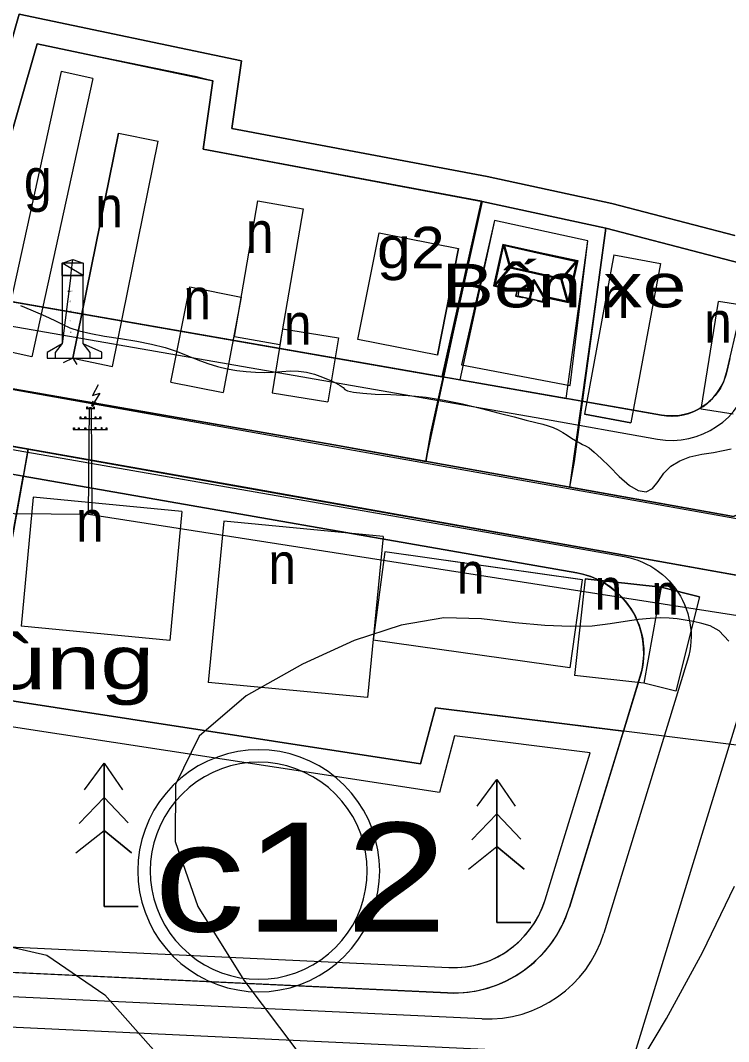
# Model space of a CAD drawing. Header units: metres. Extents: x 533049 to 537618, y 1849954 to 1852676.
# Drawn here: x 535348.7 to 535436.2, y 1851579.7 to 1851705.8 of the extents above; entities that cross this region are included whole.
import ezdxf

# ---------------------------------------------------------------- set-up
doc = ezdxf.new("R2010")
doc.units = ezdxf.units.M
doc.header["$LTSCALE"] = 2
for name, color, linetype, lineweight in [('11', 7, 'Continuous', 13), ('13', 7, 'Continuous', 13), ('20', 7, 'Continuous', 13), ('38', 7, 'Continuous', 13), ('50', 7, 'Continuous', 13), ('52', 7, 'Continuous', 13), ('54', 7, 'Continuous', 13), ('55', 7, 'Continuous', 13), ('57', 7, 'Continuous', 13), ('60', 7, 'Continuous', 13)]:
    doc.layers.add(name, color=color, linetype=linetype, lineweight=lineweight)

msp = doc.modelspace()

# ---------------------------------------------------------------- linework, layer by layer
at = {"linetype": 'Continuous', "lineweight": 13}
for points in [[(535203.07, 1851781.19), (535199.58, 1851758.2), (535234.41, 1851756.7), (535235.21, 1851760.98), (535258.72, 1851759.64), (535254.18, 1851737.72), (535253.41, 1851729.43), (535251.92, 1851729.71), (535257.25, 1851756.89), (535236.02, 1851758.52), (535235.47, 1851755.79), (535199.42, 1851757.13), (535195.52, 1851731.49), (535193.2, 1851716.43), (535189.74, 1851695.09), (535190.35, 1851693.4), (535191.81, 1851691.01), (535194.82, 1851687.48), (535196.1, 1851686.5), (535267.66, 1851674.15), (535308.85, 1851666.82), (535351.26, 1851659.7), (535387.39, 1851653.41), (535436.74, 1851644.57)], [(535236.99, 1851777.23), (535235.21, 1851760.98), (535258.72, 1851759.64), (535254.18, 1851737.72), (535253.41, 1851729.43), (535251.92, 1851729.71), (535196.81, 1851731.29), (535195.52, 1851731.49), (535193.2, 1851716.43), (535220.48, 1851712.9), (535247.76, 1851709.38), (535266.46, 1851704.56), (535308.13, 1851692.53), (535332.28, 1851687.11), (535332.74, 1851689.92), (535346.37, 1851687.7), (535350.74, 1851702.92), (535372.47, 1851698.37), (535371.24, 1851689.92), (535405.7, 1851683.46), (535420.99, 1851680.15), (535446.27, 1851673.58)], [(535446.27, 1851673.58), (535420.99, 1851680.15), (535416.5, 1851648.2), (535436.74, 1851644.57), (535438.11, 1851645.17), (535439.52, 1851646.16), (535440.42, 1851646.98), (535440.78, 1851647.3), (535442.07, 1851648.79), (535443.64, 1851663.48), (535444.74, 1851667.68), (535446.27, 1851673.58), (535420.99, 1851680.15)]]:
    msp.add_lwpolyline(points, dxfattribs=at)
for points in [[(535398.76, 1851651.37), (535405.64, 1851683.48), (535371.24, 1851689.92), (535372.47, 1851698.37), (535350.74, 1851702.92), (535346.37, 1851687.7), (535332.74, 1851689.92), (535332.28, 1851687.11), (535308.13, 1851692.53), (535247.76, 1851709.38), (535193.2, 1851716.43), (535189.74, 1851695.09), (535190.35, 1851693.4), (535191.81, 1851691.01), (535193.18, 1851689.33), (535194, 1851688.4), (535194.82, 1851687.48), (535196.1, 1851686.5), (535339.22, 1851661.8), (535363.31, 1851657.61), (535387.39, 1851653.41)], [(535420.99, 1851680.15), (535419.03, 1851665.75), (535417.06, 1851651.36), (535416.5, 1851648.2), (535398.76, 1851651.37), (535399.38, 1851654.88), (535402.54, 1851669.17), (535405.64, 1851683.48)], [(535349.65, 1851652.89), (535344.13, 1851622.32), (535296.2, 1851630.95), (535300.49, 1851655.63), (535301.46, 1851661.31)], [(535527.02, 1851621.65), (535523.97, 1851599.92), (535487.47, 1851604.92), (535486.41, 1851600.94), (535444.47, 1851605.92), (535444.47, 1851615.42), (535399.97, 1851620.92), (535398.12, 1851614.01), (535344.14, 1851622.32), (535348.61, 1851646.96), (535349.65, 1851652.89), (535420.99, 1851640.21), (535447.68, 1851635.44), (535487.29, 1851628.56)]]:
    msp.add_lwpolyline(points, close=True, dxfattribs=at)
at = {"layer": '11'}
for points in [[(535393.07, 1851600.82), (535393.01, 1851602.12), (535392.84, 1851603.41), (535392.56, 1851604.69), (535392.17, 1851605.93), (535391.67, 1851607.13), (535391.07, 1851608.29), (535390.37, 1851609.39), (535389.57, 1851610.42), (535388.69, 1851611.39), (535387.73, 1851612.27), (535386.7, 1851613.06), (535385.6, 1851613.76), (535384.44, 1851614.36), (535383.23, 1851614.86), (535381.99, 1851615.26), (535380.72, 1851615.54), (535379.42, 1851615.71), (535378.12, 1851615.76), (535376.82, 1851615.71), (535375.53, 1851615.54), (535374.25, 1851615.26), (535373.01, 1851614.86), (535371.8, 1851614.36), (535370.65, 1851613.76), (535369.55, 1851613.06), (535368.51, 1851612.27), (535367.55, 1851611.39), (535366.67, 1851610.42), (535365.88, 1851609.39), (535365.18, 1851608.29), (535364.57, 1851607.13), (535364.08, 1851605.93), (535363.68, 1851604.69), (535363.4, 1851603.41), (535363.23, 1851602.12), (535363.17, 1851600.82), (535363.23, 1851599.51), (535363.4, 1851598.22), (535363.68, 1851596.95), (535364.08, 1851595.7), (535364.57, 1851594.5), (535365.18, 1851593.34), (535365.88, 1851592.24), (535366.67, 1851591.21), (535367.55, 1851590.25), (535368.51, 1851589.37), (535369.55, 1851588.57), (535370.65, 1851587.87), (535371.8, 1851587.27), (535373.01, 1851586.77), (535374.25, 1851586.38), (535375.53, 1851586.1), (535376.82, 1851585.93), (535378.12, 1851585.87), (535379.42, 1851585.93), (535380.72, 1851586.1), (535381.99, 1851586.38), (535383.23, 1851586.77), (535384.44, 1851587.27), (535385.6, 1851587.87), (535386.7, 1851588.57), (535387.73, 1851589.37), (535388.69, 1851590.25), (535389.57, 1851591.21), (535390.37, 1851592.24), (535391.07, 1851593.34), (535391.67, 1851594.5), (535392.17, 1851595.7), (535392.56, 1851596.95), (535392.84, 1851598.22), (535393.01, 1851599.51)], [(535391.52, 1851600.82), (535391.47, 1851601.98), (535391.32, 1851603.14), (535391.07, 1851604.28), (535390.71, 1851605.4), (535390.27, 1851606.48), (535389.73, 1851607.52), (535389.1, 1851608.5), (535388.39, 1851609.43), (535387.6, 1851610.29), (535386.74, 1851611.08), (535385.81, 1851611.79), (535384.82, 1851612.42), (535383.79, 1851612.96), (535382.71, 1851613.41), (535381.59, 1851613.76), (535380.45, 1851614.01), (535379.29, 1851614.17), (535378.12, 1851614.22), (535376.95, 1851614.17), (535375.79, 1851614.01), (535374.65, 1851613.76), (535373.54, 1851613.41), (535372.46, 1851612.96), (535371.42, 1851612.42), (535370.44, 1851611.79), (535369.51, 1851611.08), (535368.65, 1851610.29), (535367.86, 1851609.43), (535367.14, 1851608.5), (535366.52, 1851607.52), (535365.98, 1851606.48), (535365.53, 1851605.4), (535365.18, 1851604.28), (535364.92, 1851603.14), (535364.77, 1851601.98), (535364.72, 1851600.82), (535364.77, 1851599.65), (535364.92, 1851598.49), (535365.18, 1851597.35), (535365.53, 1851596.23), (535365.98, 1851595.15), (535366.52, 1851594.12), (535367.14, 1851593.13), (535367.86, 1851592.2), (535368.65, 1851591.34), (535369.51, 1851590.55), (535370.44, 1851589.84), (535371.42, 1851589.21), (535372.46, 1851588.67), (535373.54, 1851588.22), (535374.65, 1851587.87), (535375.79, 1851587.62), (535376.95, 1851587.47), (535378.12, 1851587.42), (535379.29, 1851587.47), (535380.45, 1851587.62), (535381.59, 1851587.87), (535382.71, 1851588.22), (535383.79, 1851588.67), (535384.82, 1851589.21), (535385.81, 1851589.84), (535386.74, 1851590.55), (535387.6, 1851591.34), (535388.39, 1851592.2), (535389.1, 1851593.13), (535389.73, 1851594.12), (535390.27, 1851595.15), (535390.71, 1851596.23), (535391.07, 1851597.35), (535391.32, 1851598.49), (535391.47, 1851599.65)]]:
    msp.add_lwpolyline(points, close=True, dxfattribs=at)
at = {"layer": '13'}
for points in [[(534939.79, 1851726.76), (535222.44, 1851682.6), (535475.02, 1851637.55), (536031.43, 1851542.89)], [(535443.66, 1851640.57), (535381.81, 1851438.99), (535371.54, 1851412.45)], [(535424.43, 1851577.9), (535269.24, 1851585.19), (535263.96, 1851585.4), (535258.67, 1851585.52), (535253.38, 1851585.56), (535248.1, 1851585.52), (535242.81, 1851585.39), (535237.53, 1851585.18), (535232.25, 1851584.88), (535226.97, 1851584.51), (535221.7, 1851584.05), (535216.44, 1851583.5), (535211.19, 1851582.87), (535205.95, 1851582.17), (535200.73, 1851581.37), (535195.51, 1851580.5), (535190.31, 1851579.54)]]:
    msp.add_lwpolyline(points, dxfattribs=at)
at = {"layer": '20'}
for p, q in [((535353.72, 1851699.49), (535346.18, 1851665.13)), ((535357.63, 1851698.63), (535353.72, 1851699.49)), ((535357.63, 1851698.63), (535350.08, 1851664.27)), ((535357.63, 1851698.63), (535350.08, 1851664.27)), ((535360.81, 1851691.89), (535355.14, 1851664.1)), ((535355.14, 1851664.1), (535360.81, 1851691.89)), ((535360.81, 1851691.89), (535365.7, 1851690.89)), ((535360.04, 1851663.1), (535365.7, 1851690.89)), ((535375.13, 1851666.78), (535378.02, 1851683.53)), ((535378.02, 1851683.53), (535383.61, 1851682.56)), ((535383.61, 1851682.56), (535380.73, 1851665.81)), ((535390.37, 1851666.43), (535392.99, 1851679.59)), ((535392.99, 1851679.59), (535402.8, 1851677.64)), ((535402.8, 1851677.64), (535400.18, 1851664.48)), ((535400.18, 1851664.48), (535402.8, 1851677.64)), ((535421.99, 1851676.85), (535418.35, 1851657.18)), ((535421.99, 1851676.85), (535427.73, 1851675.79)), ((535427.73, 1851675.79), (535424.09, 1851656.12)), ((535367.26, 1851661.15), (535369.63, 1851672.92)), ((535369.63, 1851672.92), (535375.97, 1851671.64)), ((535375.97, 1851671.64), (535373.74, 1851659.85)), ((535432.77, 1851657.83), (535434.91, 1851671.12)), ((535438.86, 1851670.48), (535434.91, 1851671.12)), ((535381.04, 1851667.74), (535379.76, 1851659.84)), ((535381.04, 1851667.74), (535387.96, 1851666.61)), ((535375.13, 1851666.78), (535380.73, 1851665.81)), ((535387.96, 1851666.61), (535386.67, 1851658.71)), ((535400.18, 1851664.48), (535390.37, 1851666.43)), ((535350.08, 1851664.27), (535346.18, 1851665.13)), ((535355.14, 1851664.1), (535360.04, 1851663.1)), ((535367.26, 1851661.15), (535373.74, 1851659.85)), ((535367.26, 1851661.15), (535373.74, 1851659.85)), ((535379.76, 1851659.84), (535386.67, 1851658.71)), ((535379.76, 1851659.84), (535386.67, 1851658.71)), ((535436.72, 1851657.19), (535432.77, 1851657.83)), ((535424.09, 1851656.12), (535418.35, 1851657.18)), ((535418.35, 1851657.18), (535424.09, 1851656.12)), ((535399.38, 1851654.88), (535398.76, 1851651.37)), ((535350.28, 1851646.94), (535348.76, 1851631.02)), ((535368.64, 1851645.19), (535350.28, 1851646.94)), ((535368.64, 1851645.19), (535350.28, 1851646.94)), ((535368.64, 1851645.19), (535367.12, 1851629.26)), ((535373.8, 1851643.99), (535371.89, 1851624.08)), ((535393.48, 1851642.11), (535373.8, 1851643.99)), ((535393.48, 1851642.11), (535373.8, 1851643.99)), ((535393.48, 1851642.11), (535391.57, 1851622.2)), ((535393.71, 1851640.2), (535392.25, 1851629.3)), ((535418.12, 1851636.76), (535393.71, 1851640.2)), ((535418.08, 1851636.76), (535393.71, 1851640.2)), ((535418.08, 1851636.76), (535416.54, 1851625.87)), ((535418.42, 1851636.86), (535417.13, 1851624.93)), ((535418.42, 1851636.86), (535427.83, 1851635.84)), ((535427.83, 1851635.84), (535425.7, 1851624)), ((535427.83, 1851635.84), (535432.57, 1851634.64)), ((535432.57, 1851634.64), (535429.63, 1851623)), ((535367.12, 1851629.26), (535348.76, 1851631.02)), ((535416.54, 1851625.87), (535392.25, 1851629.3)), ((535425.7, 1851624), (535417.13, 1851624.93)), ((535391.57, 1851622.2), (535371.89, 1851624.08)), ((535429.63, 1851623), (535425.7, 1851624))]:
    msp.add_line(p, q, dxfattribs=at)
for points in [[(535474.2, 1851748.13), (535464.32, 1851718.48), (535447.93, 1851679.96), (535443.64, 1851663.48), (535442.07, 1851648.79), (535440.78, 1851647.3), (535439.52, 1851646.16), (535438.11, 1851645.17), (535436.74, 1851644.57), (535387.39, 1851653.41), (535339.22, 1851661.8)], [(535332.28, 1851687.11), (535332.74, 1851689.92), (535346.37, 1851687.7), (535350.74, 1851702.92), (535370.24, 1851698.92), (535372.47, 1851698.37)], [(535372.47, 1851698.37), (535371.24, 1851689.92), (535405.7, 1851683.46), (535420.99, 1851680.15), (535446.27, 1851673.58)], [(535417.06, 1851651.36), (535420.99, 1851680.15), (535405.7, 1851683.46), (535399.38, 1851654.88)], [(535399.38, 1851654.88), (535405.7, 1851683.46), (535420.99, 1851680.15), (535417.06, 1851651.36), (535416.5, 1851648.2)], [(535353.86, 1851675.84), (535355.16, 1851676.28), (535356.42, 1851675.84), (535356.42, 1851674.8), (535356.42, 1851674.33), (535353.86, 1851674.33), (535353.86, 1851675.84), (535353.86, 1851665.93), (535352.97, 1851664.8), (535352.97, 1851664.1), (535357.31, 1851664.1), (535357.31, 1851664.8), (535356.42, 1851665.93), (535356.42, 1851674.33)], [(535510.32, 1851624.65), (535464.25, 1851632.48), (535377.73, 1851647.95), (535313.31, 1851659.28)], [(535313.31, 1851659.28), (535377.73, 1851647.95), (535464.25, 1851632.48), (535510.32, 1851624.65), (535656.18, 1851598.45)], [(535274.24, 1851645.57), (535357.08, 1851644.85), (535448.11, 1851630.66)], [(535432.57, 1851634.64), (535427.83, 1851635.84), (535418.42, 1851636.86)]]:
    msp.add_lwpolyline(points, dxfattribs=at)
for points in [[(535353.86, 1851674.33), (535356.42, 1851674.33), (535353.86, 1851675.84), (535353.86, 1851665.86), (535351.98, 1851664.8), (535351.98, 1851664.1), (535358.76, 1851664.1), (535358.76, 1851664.84), (535356.42, 1851665.86), (535356.42, 1851674.33)], [(535353.86, 1851675.84), (535353.86, 1851674.33), (535354.92, 1851674.33), (535355.16, 1851676.28), (535356.42, 1851675.84)], [(535354.92, 1851674.33), (535353.86, 1851665.86), (535351.98, 1851664.8), (535351.98, 1851664.1), (535358.76, 1851664.1), (535358.76, 1851664.84), (535356.42, 1851665.86), (535356.42, 1851674.33)]]:
    msp.add_lwpolyline(points, close=True, dxfattribs=at)
at = {"layer": '38'}
for points in [[(535266.63, 1851775.61), (535264.63, 1851771.1), (535239.82, 1851773.76), (535238.68, 1851763.63), (535239.3, 1851763.51), (535239.18, 1851761.42), (535261.01, 1851759.75), (535255.61, 1851732.22), (535256.8, 1851732.01), (535256.21, 1851725.59), (535251.76, 1851711.59), (535267.29, 1851707.59), (535308.91, 1851695.57), (535329.72, 1851690.9), (535330.14, 1851693.52), (535344.12, 1851691.25), (535348.53, 1851706.59), (535376.01, 1851700.84), (535374.78, 1851692.45), (535406.32, 1851686.54), (535421.72, 1851683.21), (535436.94, 1851679.25)], [(535436.94, 1851679.25), (535421.72, 1851683.21), (535406.32, 1851686.54), (535374.78, 1851692.45), (535376.01, 1851700.84), (535348.53, 1851706.59), (535344.12, 1851691.25), (535330.14, 1851693.52), (535329.72, 1851690.9), (535308.91, 1851695.57), (535267.29, 1851707.59), (535251.76, 1851711.59)], [(535342.86, 1851591.63), (535401.59, 1851588.87), (535402.13, 1851588.86), (535402.67, 1851588.87), (535403.21, 1851588.91), (535403.75, 1851588.97), (535404.28, 1851589.05), (535404.81, 1851589.16), (535405.33, 1851589.3), (535405.85, 1851589.45), (535406.36, 1851589.63), (535406.86, 1851589.83), (535407.35, 1851590.06), (535407.83, 1851590.31), (535408.29, 1851590.58), (535408.75, 1851590.87), (535409.19, 1851591.18), (535409.62, 1851591.51), (535410.03, 1851591.86), (535410.42, 1851592.23), (535410.8, 1851592.61), (535411.16, 1851593.01), (535411.5, 1851593.43), (535411.83, 1851593.86), (535412.13, 1851594.31), (535412.41, 1851594.77), (535412.67, 1851595.25), (535412.91, 1851595.73), (535413.12, 1851596.22), (535413.32, 1851596.73), (535413.49, 1851597.24), (535419.06, 1851615.4), (535402.3, 1851617.47), (535400.43, 1851610.48), (535346.78, 1851618.73)]]:
    msp.add_lwpolyline(points, dxfattribs=at)
for points in [[(535402.97, 1851661.43), (535416.11, 1851659.14), (535418.76, 1851678.59), (535407.23, 1851681.09)], [(535418.76, 1851678.59), (535407.23, 1851681.09), (535403.15, 1851663.28), (535416.58, 1851660.74)], [(535346.78, 1851618.73), (535342.86, 1851591.63), (535401.59, 1851588.87), (535402.63, 1851588.87), (535403.67, 1851588.96), (535404.7, 1851589.14), (535405.71, 1851589.41), (535406.69, 1851589.76), (535407.64, 1851590.21), (535408.54, 1851590.73), (535409.39, 1851591.33), (535410.19, 1851592), (535410.92, 1851592.74), (535411.59, 1851593.55), (535412.18, 1851594.4), (535412.7, 1851595.31), (535413.14, 1851596.26), (535413.49, 1851597.24), (535419.06, 1851615.4), (535402.3, 1851617.47), (535400.43, 1851610.48)]]:
    msp.add_lwpolyline(points, close=True, dxfattribs=at)
at = {"layer": '50'}
msp.add_lwpolyline([(535349.04, 1851649.54), (535300.88, 1851657.93), (535300.49, 1851655.63), (535296.2, 1851630.95), (535344.13, 1851622.32)], close=True, dxfattribs=at)
at = {"layer": '52'}
for points in [[(535202.87, 1851696.33), (535400.99, 1851661.77), (535405.64, 1851683.48), (535371.24, 1851689.92), (535372.47, 1851698.37), (535350.74, 1851702.92), (535346.37, 1851687.7), (535332.74, 1851689.92), (535332.28, 1851687.11), (535308.13, 1851692.53), (535247.76, 1851709.38)], [(535344.13, 1851622.32), (535398.12, 1851614.01), (535399.97, 1851620.92), (535423.16, 1851618.05), (535425.25, 1851624.86), (535425.47, 1851625.73), (535425.61, 1851626.6), (535425.68, 1851627.49), (535425.66, 1851628.38), (535425.57, 1851629.26), (535425.39, 1851630.13), (535425.15, 1851630.99), (535424.82, 1851631.82), (535424.43, 1851632.61), (535423.96, 1851633.37), (535423.43, 1851634.08), (535422.84, 1851634.74), (535422.19, 1851635.35), (535421.49, 1851635.9), (535420.74, 1851636.38), (535419.95, 1851636.8), (535419.13, 1851637.14), (535418.29, 1851637.41), (535417.42, 1851637.6), (535349.04, 1851649.54), (535348.58, 1851646.96)]]:
    msp.add_lwpolyline(points, dxfattribs=at)
msp.add_lwpolyline([(535427.88, 1851657.07), (535428.47, 1851656.99), (535429.07, 1851656.96), (535429.66, 1851656.99), (535430.25, 1851657.06), (535430.84, 1851657.18), (535431.41, 1851657.35), (535431.96, 1851657.57), (535432.49, 1851657.84), (535433, 1851658.15), (535433.48, 1851658.5), (535433.93, 1851658.9), (535434.34, 1851659.33), (535434.72, 1851659.79), (535435.05, 1851660.28), (535435.35, 1851660.8), (535435.59, 1851661.34), (535435.79, 1851661.91), (535435.94, 1851662.48), (535437.44, 1851668.98), (535439.13, 1851675.44), (535420.99, 1851680.15), (535418.08, 1851658.79), (535423.47, 1851657.85)], close=True, dxfattribs=at)
at = {"layer": '54'}
msp.add_line((535405.69, 1851582.53), (535269.42, 1851588.94), dxfattribs=at)
for points in [[(535202.35, 1851693.38), (535413.09, 1851656.64), (535427.36, 1851654.12)], [(535194.93, 1851679.45), (535410.5, 1851641.87), (535423.26, 1851639.61), (535423.84, 1851639.49), (535424.4, 1851639.34), (535424.95, 1851639.15), (535425.5, 1851638.94), (535426.02, 1851638.69), (535426.54, 1851638.41), (535427.03, 1851638.1), (535427.51, 1851637.77), (535427.97, 1851637.41), (535428.4, 1851637.02), (535428.82, 1851636.6), (535429.2, 1851636.16), (535429.56, 1851635.71), (535429.9, 1851635.23), (535430.2, 1851634.73), (535430.48, 1851634.21), (535430.72, 1851633.68), (535430.93, 1851633.14), (535431.11, 1851632.58), (535431.26, 1851632.02), (535431.38, 1851631.45), (535431.46, 1851630.87), (535431.51, 1851630.29), (535431.52, 1851629.7), (535431.5, 1851629.12), (535431.45, 1851628.54), (535431.36, 1851627.96), (535431.24, 1851627.39), (535431.08, 1851626.83), (535420.73, 1851593.12)]]:
    msp.add_lwpolyline(points, dxfattribs=at)
for centre, radius, start, end in [((535429.1, 1851663.96), 10, 259.9549, 347.7989), ((535406.4, 1851597.51), 15, 267.3103, 342.9398)]:
    msp.add_arc(centre, radius, start, end, dxfattribs=at)
at = {"layer": '55'}
for p, q in [((535202.87, 1851696.33), (535413.61, 1851659.6)), ((535355.14, 1851664.1), (535353.97, 1851663.53)), ((535355.14, 1851664.1), (535355.65, 1851663.32)), ((535413.62, 1851659.6), (535427.88, 1851657.07)), ((535401.44, 1851585.74), (535269.56, 1851591.93))]:
    msp.add_line(p, q, dxfattribs=at)
for points in [[(535439.13, 1851675.44), (535420.99, 1851680.15), (535405.7, 1851683.46), (535371.24, 1851689.92), (535372.47, 1851698.37), (535350.74, 1851702.92), (535346.37, 1851687.7), (535332.74, 1851689.92), (535332.28, 1851687.11), (535308.13, 1851692.53), (535266.46, 1851704.56), (535247.76, 1851709.38)], [(535202.87, 1851696.33), (535400.76, 1851661.84), (535405.64, 1851683.48), (535371.24, 1851689.92), (535372.47, 1851698.37), (535350.74, 1851702.92), (535346.37, 1851687.7), (535332.74, 1851689.92), (535332.28, 1851687.11), (535308.13, 1851692.53), (535266.46, 1851704.56)], [(535434.01, 1851658.97), (535433.73, 1851658.72), (535433.45, 1851658.48), (535433.15, 1851658.26), (535432.85, 1851658.05), (535432.53, 1851657.86), (535432.2, 1851657.69), (535431.87, 1851657.53), (535431.52, 1851657.4), (535431.17, 1851657.28), (535430.82, 1851657.18), (535430.46, 1851657.1), (535430.09, 1851657.03), (535429.72, 1851656.99), (535429.35, 1851656.97), (535428.98, 1851656.97), (535428.61, 1851656.98), (535428.25, 1851657.02), (535427.88, 1851657.07), (535423.47, 1851657.85), (535202.87, 1851696.33)], [(535194.43, 1851676.49), (535409.98, 1851638.92), (535417.42, 1851637.6), (535417.99, 1851637.48), (535418.55, 1851637.33), (535419.11, 1851637.14), (535419.65, 1851636.93), (535420.18, 1851636.68), (535420.69, 1851636.4), (535421.19, 1851636.09), (535421.66, 1851635.76), (535422.12, 1851635.39), (535422.56, 1851635.01), (535422.97, 1851634.59), (535423.35, 1851634.15), (535423.72, 1851633.69), (535424.05, 1851633.22), (535424.35, 1851632.72), (535424.63, 1851632.2), (535424.87, 1851631.67), (535425.09, 1851631.13), (535425.27, 1851630.57), (535425.41, 1851630.01), (535425.53, 1851629.44), (535425.61, 1851628.86), (535425.66, 1851628.28), (535425.67, 1851627.69), (535425.65, 1851627.11), (535425.6, 1851626.53), (535425.51, 1851625.95), (535425.39, 1851625.38), (535425.23, 1851624.82), (535416.49, 1851596.32)], [(535436.29, 1851664.07), (535435.94, 1851662.48), (535435.85, 1851662.13), (535435.75, 1851661.77), (535435.62, 1851661.42), (535435.48, 1851661.08), (535435.32, 1851660.75), (535435.14, 1851660.42), (535434.94, 1851660.11), (535434.73, 1851659.81), (535434.5, 1851659.52), (535434.26, 1851659.24), (535434.01, 1851658.97)], [(535344.14, 1851622.32), (535349.04, 1851649.54), (535417.42, 1851637.6), (535417.99, 1851637.48), (535418.55, 1851637.33), (535419.11, 1851637.15), (535419.65, 1851636.93), (535420.18, 1851636.68), (535420.7, 1851636.41), (535421.19, 1851636.1), (535421.67, 1851635.76), (535422.13, 1851635.4), (535422.56, 1851635.01), (535422.98, 1851634.6), (535423.36, 1851634.16), (535423.72, 1851633.7), (535424.06, 1851633.22), (535424.36, 1851632.72), (535424.64, 1851632.21), (535424.88, 1851631.68), (535425.09, 1851631.13), (535425.28, 1851630.58), (535425.42, 1851630.01), (535425.54, 1851629.44), (535425.62, 1851628.86), (535425.67, 1851628.28), (535425.68, 1851627.69), (535425.66, 1851627.11), (535425.6, 1851626.53), (535425.51, 1851625.95), (535425.39, 1851625.38), (535425.23, 1851624.82), (535423.16, 1851618.05), (535399.97, 1851620.92), (535398.12, 1851614.01), (535344.13, 1851622.32)]]:
    msp.add_lwpolyline(points, dxfattribs=at)
msp.add_lwpolyline([(535349.04, 1851649.54), (535300.87, 1851657.93), (535296.2, 1851630.95), (535344.13, 1851622.32)], close=True, dxfattribs=at)
for centre, radius, start, end in [((535429.1, 1851663.96), 7, 259.9549, 347.7989), ((535402.15, 1851600.72), 15, 267.3103, 342.9398)]:
    msp.add_arc(centre, radius, start, end, dxfattribs=at)
at = {"layer": '57'}
for p, q in [((535353.72, 1851699.49), (535346.18, 1851665.13)), ((535357.63, 1851698.63), (535353.72, 1851699.49)), ((535357.63, 1851698.63), (535350.08, 1851664.27)), ((535357.63, 1851698.63), (535350.08, 1851664.27)), ((535360.81, 1851691.89), (535355.14, 1851664.1)), ((535355.14, 1851664.1), (535360.81, 1851691.89)), ((535360.81, 1851691.89), (535365.7, 1851690.89)), ((535360.04, 1851663.1), (535365.7, 1851690.89)), ((535375.13, 1851666.78), (535378.02, 1851683.53)), ((535378.02, 1851683.53), (535383.61, 1851682.56)), ((535383.61, 1851682.56), (535380.73, 1851665.81)), ((535390.37, 1851666.43), (535392.99, 1851679.59)), ((535392.99, 1851679.59), (535402.8, 1851677.64)), ((535408.26, 1851678.2), (535407.11, 1851673.03)), ((535408.28, 1851678.16), (535407.15, 1851673.06)), ((535408.36, 1851678.05), (535407.27, 1851673.13)), ((535408.26, 1851678.2), (535412.89, 1851677.17)), ((535408.28, 1851678.16), (535412.89, 1851677.14)), ((535408.34, 1851677.97), (535409.09, 1851675.31)), ((535408.38, 1851678.04), (535409.17, 1851675.29)), ((535408.46, 1851678.02), (535409.21, 1851675.34)), ((535402.8, 1851677.64), (535400.18, 1851664.48)), ((535400.18, 1851664.48), (535402.8, 1851677.64)), ((535412.89, 1851677.17), (535417.53, 1851676.15)), ((535412.89, 1851677.14), (535417.49, 1851676.12)), ((535421.99, 1851676.85), (535418.35, 1851657.18)), ((535421.99, 1851676.85), (535427.73, 1851675.79)), ((535409.09, 1851675.31), (535407.29, 1851673.21)), ((535409.17, 1851675.29), (535407.29, 1851673.13)), ((535409.18, 1851675.22), (535407.37, 1851673.11)), ((535415.47, 1851673.89), (535409.17, 1851675.29)), ((535415.43, 1851673.83), (535409.18, 1851675.22)), ((535415.46, 1851673.96), (535409.21, 1851675.34)), ((535417.27, 1851676.07), (535415.46, 1851673.96)), ((535417.35, 1851676.05), (535415.47, 1851673.89)), ((535417.35, 1851675.97), (535415.55, 1851673.87)), ((535417.37, 1851676.05), (535416.28, 1851671.13)), ((535417.49, 1851676.12), (535416.36, 1851671.02)), ((535417.53, 1851676.15), (535416.38, 1851670.98)), ((535427.73, 1851675.79), (535424.09, 1851656.12)), ((535367.26, 1851661.15), (535369.63, 1851672.92)), ((535369.63, 1851672.92), (535375.97, 1851671.64)), ((535407.11, 1851673.03), (535409.98, 1851672.4)), ((535407.15, 1851673.06), (535410.02, 1851672.42)), ((535407.27, 1851673.13), (535410.26, 1851672.47)), ((535410.17, 1851672.49), (535412.15, 1851673.82)), ((535410.24, 1851672.38), (535412.03, 1851673.58)), ((535410.26, 1851672.47), (535412.13, 1851673.72)), ((535411.57, 1851671.48), (535412.03, 1851673.58)), ((535411.62, 1851671.44), (535412.13, 1851673.72)), ((535411.69, 1851671.46), (535412.16, 1851673.56)), ((535413.29, 1851671.8), (535412.13, 1851673.72)), ((535413.38, 1851671.78), (535412.15, 1851673.82)), ((535413.27, 1851671.71), (535412.16, 1851673.56)), ((535415.43, 1851673.83), (535416.18, 1851671.15)), ((535415.47, 1851673.89), (535416.26, 1851671.14)), ((535415.55, 1851673.87), (535416.3, 1851671.21)), ((535375.97, 1851671.64), (535373.74, 1851659.85)), ((535409.98, 1851672.4), (535409.84, 1851671.77)), ((535409.84, 1851671.77), (535410.69, 1851671.58)), ((535410.02, 1851672.42), (535409.88, 1851671.79)), ((535409.88, 1851671.79), (535410.67, 1851671.62)), ((535410.26, 1851672.47), (535410.11, 1851671.77)), ((535410.11, 1851671.77), (535413.13, 1851671.1)), ((535410.12, 1851671.8), (535413.14, 1851671.13)), ((535410.68, 1851671.65), (535410.67, 1851671.62)), ((535410.71, 1851671.64), (535410.69, 1851671.58)), ((535413.29, 1851671.8), (535413.13, 1851671.1)), ((535413.29, 1851671.8), (535416.28, 1851671.13)), ((535413.49, 1851671.65), (535413.35, 1851671.02)), ((535413.51, 1851671.61), (535413.37, 1851670.98)), ((535413.49, 1851671.65), (535416.36, 1851671.02)), ((535413.51, 1851671.61), (535416.38, 1851670.98)), ((535412.54, 1851671.24), (535412.52, 1851671.17)), ((535412.52, 1851671.17), (535413.37, 1851670.98)), ((535412.57, 1851671.23), (535412.56, 1851671.2)), ((535412.56, 1851671.2), (535413.35, 1851671.02)), ((535432.77, 1851657.83), (535434.91, 1851671.12)), ((535438.86, 1851670.48), (535434.91, 1851671.12)), ((535381.04, 1851667.74), (535379.76, 1851659.84)), ((535381.04, 1851667.74), (535387.96, 1851666.61)), ((535375.13, 1851666.78), (535380.73, 1851665.81)), ((535387.96, 1851666.61), (535386.67, 1851658.71)), ((535400.18, 1851664.48), (535390.37, 1851666.43)), ((535350.08, 1851664.27), (535346.18, 1851665.13)), ((535355.14, 1851664.1), (535360.04, 1851663.1)), ((535367.26, 1851661.15), (535373.74, 1851659.85)), ((535367.26, 1851661.15), (535373.74, 1851659.85)), ((535357.5, 1851658.22), (535357.65, 1851658.83)), ((535379.76, 1851659.84), (535386.67, 1851658.71)), ((535379.76, 1851659.84), (535386.67, 1851658.71)), ((535356.81, 1851657.9), (535357.89, 1851657.9)), ((535436.72, 1851657.19), (535432.77, 1851657.83)), ((535355.99, 1851656.65), (535358.71, 1851656.65)), ((535424.09, 1851656.12), (535418.35, 1851657.18)), ((535418.35, 1851657.18), (535424.09, 1851656.12)), ((535355.18, 1851655.32), (535359.46, 1851655.32)), ((535399.38, 1851654.88), (535398.76, 1851651.37)), ((535350.28, 1851646.94), (535348.76, 1851631.02)), ((535368.64, 1851645.19), (535350.28, 1851646.94)), ((535368.64, 1851645.19), (535350.28, 1851646.94)), ((535368.64, 1851645.19), (535367.12, 1851629.26)), ((535373.8, 1851643.99), (535371.89, 1851624.08)), ((535393.48, 1851642.11), (535373.8, 1851643.99)), ((535393.48, 1851642.11), (535373.8, 1851643.99)), ((535393.48, 1851642.11), (535391.57, 1851622.2)), ((535393.71, 1851640.2), (535392.25, 1851629.3)), ((535418.12, 1851636.76), (535393.71, 1851640.2)), ((535418.08, 1851636.76), (535393.71, 1851640.2)), ((535418.08, 1851636.76), (535416.54, 1851625.87)), ((535418.42, 1851636.86), (535417.13, 1851624.93)), ((535418.42, 1851636.86), (535427.83, 1851635.84)), ((535427.83, 1851635.84), (535425.7, 1851624)), ((535427.83, 1851635.84), (535432.57, 1851634.64)), ((535432.57, 1851634.64), (535429.63, 1851623)), ((535367.12, 1851629.26), (535348.76, 1851631.02)), ((535416.54, 1851625.87), (535392.25, 1851629.3)), ((535425.7, 1851624), (535417.13, 1851624.93)), ((535391.57, 1851622.2), (535371.89, 1851624.08)), ((535429.63, 1851623), (535425.7, 1851624)), ((535359.01, 1851614.09), (535359.01, 1851596.42)), ((535407.51, 1851612.09), (535407.51, 1851594.42)), ((535355.95, 1851606.65), (535359.01, 1851609.85)), ((535361.99, 1851606.72), (535359.01, 1851609.85)), ((535404.45, 1851604.65), (535407.51, 1851607.85)), ((535410.49, 1851604.72), (535407.51, 1851607.85)), ((535355.53, 1851603.03), (535359.01, 1851605.81)), ((535362.42, 1851603.03), (535359.01, 1851605.81)), ((535404.03, 1851601.03), (535407.51, 1851603.81)), ((535410.92, 1851601.03), (535407.51, 1851603.81)), ((535359.01, 1851596.42), (535363.22, 1851596.42)), ((535407.51, 1851594.42), (535411.72, 1851594.42))]:
    msp.add_line(p, q, dxfattribs=at)
for points in [[(535474.2, 1851748.13), (535464.32, 1851718.48), (535447.93, 1851679.96), (535443.64, 1851663.48), (535442.07, 1851648.79), (535440.78, 1851647.3), (535439.52, 1851646.16), (535438.11, 1851645.17), (535436.74, 1851644.57), (535387.39, 1851653.41), (535339.22, 1851661.8)], [(535332.28, 1851687.11), (535332.74, 1851689.92), (535346.37, 1851687.7), (535350.74, 1851702.92), (535370.24, 1851698.92), (535372.47, 1851698.37)], [(535372.47, 1851698.37), (535371.24, 1851689.92), (535405.7, 1851683.46), (535420.99, 1851680.15), (535446.27, 1851673.58)], [(535108.17, 1851694.44), (535116.72, 1851692.99), (535123.95, 1851691.77), (535186.45, 1851681.15), (535203.05, 1851678.21), (535231.04, 1851673.4), (535258.18, 1851668.74), (535301.46, 1851661.31), (535349.65, 1851652.89), (535420.99, 1851640.21), (535447.68, 1851635.44), (535487.29, 1851628.56), (535518.12, 1851623.25), (535560.72, 1851615.6), (535602.9, 1851608.02), (535656.18, 1851598.45), (535677.98, 1851594.94)], [(535417.06, 1851651.36), (535420.99, 1851680.15), (535405.7, 1851683.46), (535399.38, 1851654.88)], [(535399.38, 1851654.88), (535405.7, 1851683.46), (535420.99, 1851680.15), (535417.06, 1851651.36), (535416.5, 1851648.2)], [(535408.36, 1851678.05), (535412.86, 1851677.05), (535417.37, 1851676.05)], [(535353.86, 1851675.84), (535355.16, 1851676.28), (535356.42, 1851675.84), (535356.42, 1851674.8), (535356.42, 1851674.33), (535353.86, 1851674.33), (535353.86, 1851675.84), (535353.86, 1851665.93), (535352.97, 1851664.8), (535352.97, 1851664.1), (535357.31, 1851664.1), (535357.31, 1851664.8), (535356.42, 1851665.93), (535356.42, 1851674.33)], [(535348.68, 1851670.62), (535349.96, 1851670.09), (535351.12, 1851669.6), (535352.17, 1851669.13), (535353.1, 1851668.68), (535353.91, 1851668.26), (535354.79, 1851667.87), (535355.95, 1851667.5), (535357.37, 1851667.15), (535359.07, 1851666.83), (535361.03, 1851666.52), (535363.05, 1851666.21), (535364.89, 1851665.84), (535366.55, 1851665.41), (535368.05, 1851664.94), (535369.37, 1851664.41), (535370.6, 1851663.89), (535371.82, 1851663.45), (535373.03, 1851663.09), (535374.23, 1851662.81), (535375.41, 1851662.6), (535376.58, 1851662.46), (535377.72, 1851662.38), (535378.83, 1851662.36), (535379.92, 1851662.39), (535380.97, 1851662.48), (535382, 1851662.55), (535383.02, 1851662.52), (535384.03, 1851662.37), (535385.02, 1851662.13), (535386, 1851661.78), (535386.89, 1851661.4), (535387.61, 1851661.05), (535388.16, 1851660.75), (535388.55, 1851660.49), (535388.77, 1851660.26), (535389.1, 1851660.07), (535389.84, 1851659.91), (535390.97, 1851659.78), (535392.5, 1851659.68), (535394.44, 1851659.61), (535396.59, 1851659.5), (535398.78, 1851659.28), (535401.02, 1851658.94), (535403.3, 1851658.48), (535405.62, 1851657.91), (535407.8, 1851657.33), (535409.65, 1851656.85), (535411.16, 1851656.45), (535412.34, 1851656.15), (535413.19, 1851655.94), (535413.86, 1851655.75), (535414.5, 1851655.53), (535415.1, 1851655.26), (535415.68, 1851654.95), (535416.23, 1851654.6), (535416.75, 1851654.25), (535417.24, 1851653.94), (535417.68, 1851653.68), (535418.09, 1851653.46), (535418.47, 1851653.29), (535418.92, 1851653.02), (535419.57, 1851652.5), (535420.41, 1851651.74), (535421.43, 1851650.74), (535422.65, 1851649.49), (535423.9, 1851648.37), (535425, 1851647.75), (535425.96, 1851647.62), (535426.77, 1851648), (535427.45, 1851648.87), (535428.14, 1851649.91), (535429.03, 1851650.76), (535430.11, 1851651.43), (535431.38, 1851651.93), (535432.84, 1851652.24), (535434.28, 1851652.47), (535435.49, 1851652.69), (535436.48, 1851652.92)], [(535358.27, 1851660.82), (535357.59, 1851659.52), (535358.48, 1851659.78), (535357.5, 1851658.18), (535358.05, 1851658.62)], [(535510.32, 1851624.65), (535464.25, 1851632.48), (535377.73, 1851647.95), (535313.31, 1851659.28)], [(535313.31, 1851659.28), (535377.73, 1851647.95), (535464.25, 1851632.48), (535510.32, 1851624.65), (535656.18, 1851598.45)], [(535357.08, 1851644.85), (535357.23, 1851658.01), (535357.41, 1851658.01), (535357.51, 1851644.85)], [(535274.24, 1851645.57), (535357.08, 1851644.85), (535448.11, 1851630.66)], [(535432.57, 1851634.64), (535427.83, 1851635.84), (535418.42, 1851636.86)], [(535436.19, 1851629.16), (535434.99, 1851630.44), (535433.88, 1851631.07), (535432.83, 1851631.36), (535431.8, 1851631.59), (535430.78, 1851631.78), (535429.79, 1851631.92), (535428.81, 1851632.02), (535427.74, 1851632.04), (535426.48, 1851631.98), (535425.02, 1851631.84), (535423.36, 1851631.61), (535421.51, 1851631.29), (535419.31, 1851631.03), (535416.63, 1851630.97), (535413.45, 1851631.1), (535409.79, 1851631.42), (535405.64, 1851631.94), (535400.97, 1851632.05), (535395.72, 1851631.16), (535389.91, 1851629.25), (535383.52, 1851626.33), (535376.57, 1851622.4), (535370.77, 1851617.45), (535367.84, 1851611.47), (535367.79, 1851604.45), (535370.61, 1851596.39), (535376.3, 1851587.3), (535382.93, 1851578.46)], [(535356.59, 1851610.8), (535359.01, 1851614.09), (535361.28, 1851610.8)], [(535356.59, 1851610.8), (535359.01, 1851614.09), (535361.28, 1851610.8)], [(535363.22, 1851596.42), (535359.01, 1851596.42), (535359.01, 1851614.09)], [(535405.09, 1851608.8), (535407.51, 1851612.09), (535409.78, 1851608.8)], [(535405.09, 1851608.8), (535407.51, 1851612.09), (535409.78, 1851608.8)], [(535411.72, 1851594.42), (535407.51, 1851594.42), (535407.51, 1851612.09)], [(535355.95, 1851606.65), (535359.01, 1851609.85), (535361.99, 1851606.72)], [(535404.45, 1851604.65), (535407.51, 1851607.85), (535410.49, 1851604.72)], [(535355.53, 1851603.03), (535359.01, 1851605.81), (535362.42, 1851603.03)], [(535404.03, 1851601.03), (535407.51, 1851603.81), (535410.92, 1851601.03)], [(535424.28, 1851575.56), (535428.49, 1851582.57), (535432.92, 1851590.72), (535436.87, 1851598.92)], [(535324.56, 1851579.28), (535331.12, 1851585.3), (535337.97, 1851590.3), (535344.91, 1851592.01), (535351.96, 1851590.41), (535359.11, 1851585.52), (535366.37, 1851577.32)]]:
    msp.add_lwpolyline(points, dxfattribs=at)
for points in [[(535353.86, 1851674.33), (535356.42, 1851674.33), (535353.86, 1851675.84), (535353.86, 1851665.86), (535351.98, 1851664.8), (535351.98, 1851664.1), (535358.76, 1851664.1), (535358.76, 1851664.84), (535356.42, 1851665.86), (535356.42, 1851674.33)], [(535353.86, 1851675.84), (535353.86, 1851674.33), (535354.92, 1851674.33), (535355.16, 1851676.28), (535356.42, 1851675.84)], [(535354.92, 1851674.33), (535353.86, 1851665.86), (535351.98, 1851664.8), (535351.98, 1851664.1), (535358.76, 1851664.1), (535358.76, 1851664.84), (535356.42, 1851665.86), (535356.42, 1851674.33)], [(535356.87, 1851657.91), (535356.87, 1851658.11), (535356.96, 1851658.11), (535356.96, 1851657.91)], [(535357.71, 1851657.91), (535357.71, 1851658.11), (535357.8, 1851658.11), (535357.8, 1851657.91)], [(535356.07, 1851656.65), (535356.07, 1851656.85), (535356.16, 1851656.85), (535356.16, 1851656.65)], [(535356.66, 1851656.65), (535356.66, 1851656.85), (535356.75, 1851656.85), (535356.75, 1851656.65)], [(535357.92, 1851656.66), (535357.92, 1851656.86), (535358.01, 1851656.86), (535358.01, 1851656.66)], [(535358.51, 1851656.65), (535358.51, 1851656.85), (535358.6, 1851656.85), (535358.6, 1851656.65)], [(535355.26, 1851655.32), (535355.26, 1851655.52), (535355.35, 1851655.52), (535355.35, 1851655.32)], [(535355.85, 1851655.32), (535355.85, 1851655.52), (535355.94, 1851655.52), (535355.94, 1851655.32)], [(535356.66, 1851655.32), (535356.66, 1851655.52), (535356.75, 1851655.52), (535356.75, 1851655.32)], [(535357.92, 1851655.33), (535357.92, 1851655.53), (535358.01, 1851655.53), (535358.01, 1851655.33)], [(535358.68, 1851655.33), (535358.68, 1851655.53), (535358.76, 1851655.53), (535358.76, 1851655.33)], [(535359.27, 1851655.32), (535359.27, 1851655.52), (535359.35, 1851655.52), (535359.35, 1851655.32)]]:
    msp.add_lwpolyline(points, close=True, dxfattribs=at)
at = {"layer": '60'}
msp.add_lwpolyline([(535339.26, 1851588.66), (535401.44, 1851585.74), (535402.13, 1851585.72), (535402.81, 1851585.73), (535403.49, 1851585.78), (535404.17, 1851585.86), (535404.84, 1851585.96), (535405.51, 1851586.1), (535406.17, 1851586.27), (535406.83, 1851586.47), (535407.47, 1851586.7), (535408.1, 1851586.95), (535408.72, 1851587.24), (535409.33, 1851587.55), (535409.92, 1851587.89), (535410.5, 1851588.26), (535411.06, 1851588.65), (535411.59, 1851589.07), (535412.12, 1851589.51), (535412.61, 1851589.98), (535413.09, 1851590.46), (535413.55, 1851590.97), (535413.98, 1851591.5), (535414.39, 1851592.05), (535414.77, 1851592.61), (535415.12, 1851593.2), (535415.45, 1851593.8), (535415.76, 1851594.41), (535416.03, 1851595.03), (535416.27, 1851595.67), (535416.49, 1851596.32), (535423.16, 1851618.05), (535399.97, 1851620.92), (535398.12, 1851614.01), (535344.13, 1851622.32)], dxfattribs=at)

# ---------------------------------------------------------------- texts
at = {"layer": '11', "width": 1.25}
msp.add_text('c12', height=13.44, dxfattribs=at).set_placement((535365.17, 1851593.31))
at = {"layer": '20'}
for s, height, width, p in [('g', 5.11, 0.9, (535349.12, 1851683.65)), ('n', 5.08, 0.9, (535357.93, 1851680.25)), ('n', 5.08, 0.9, (535376.53, 1851677.11)), ('g2', 5.11, 1.1, (535392.73, 1851675.22)), ('Bến xe', 5.385, 1.35, (535400.68, 1851670.38)), ('n', 5.08, 0.9, (535368.82, 1851668.89)), ('n', 5.08, 0.9, (535420.46, 1851669.07)), ('mốc ', 0.21, 1.25, (535354.45, 1851672.29)), ('G', 0.21, 0.65, (535354.77, 1851671.02)), ('P', 0.21, 0.75, (535354.83, 1851669.76)), ('n', 5.08, 0.9, (535381.23, 1851665.78)), ('n', 5.08, 0.9, (535433.14, 1851666.01)), ('M', 0.21, 0.6, (535354.74, 1851668.56)), ('B', 0.21, 0.75, (535354.83, 1851667.22)), ('n', 5.08, 0.9, (535355.56, 1851641.45)), ('n', 5.08, 0.9, (535379.32, 1851636.22)), ('n', 5.08, 0.9, (535402.6, 1851635.04)), ('n', 5.08, 0.9, (535419.6, 1851633.07)), ('n', 5.08, 0.9, (535426.62, 1851632.44))]:
    msp.add_text(s, height=height, dxfattribs=dict(at, width=width)).set_placement(p)
at = {"layer": '57'}
for s, height, width, p in [('g', 5.11, 0.9, (535349.12, 1851683.65)), ('n', 5.08, 0.9, (535357.93, 1851680.25)), ('n', 5.08, 0.9, (535376.53, 1851677.11)), ('g2', 5.11, 1.1, (535392.73, 1851675.22)), ('Bến xe', 5.385, 1.35, (535400.68, 1851670.38)), ('n', 5.08, 0.9, (535368.82, 1851668.89)), ('n', 5.08, 0.9, (535420.46, 1851669.07)), ('mốc ', 0.21, 1.25, (535354.45, 1851672.29)), ('G', 0.21, 0.65, (535354.77, 1851671.02)), ('P', 0.21, 0.75, (535354.83, 1851669.76)), ('n', 5.08, 0.9, (535381.23, 1851665.78)), ('n', 5.08, 0.9, (535433.14, 1851666.01)), ('M', 0.21, 0.6, (535354.74, 1851668.56)), ('B', 0.21, 0.75, (535354.83, 1851667.22)), ('n', 5.08, 0.9, (535355.56, 1851641.45)), ('n', 5.08, 0.9, (535379.32, 1851636.22)), ('n', 5.08, 0.9, (535402.6, 1851635.04)), ('n', 5.08, 0.9, (535419.6, 1851633.07)), ('n', 5.08, 0.9, (535426.62, 1851632.44)), ('Chợ Huớng Phùng', 6.657, 1.35, (535263.95, 1851623.24))]:
    msp.add_text(s, height=height, dxfattribs=dict(at, width=width)).set_placement(p)

doc.saveas('drawing.dxf')
